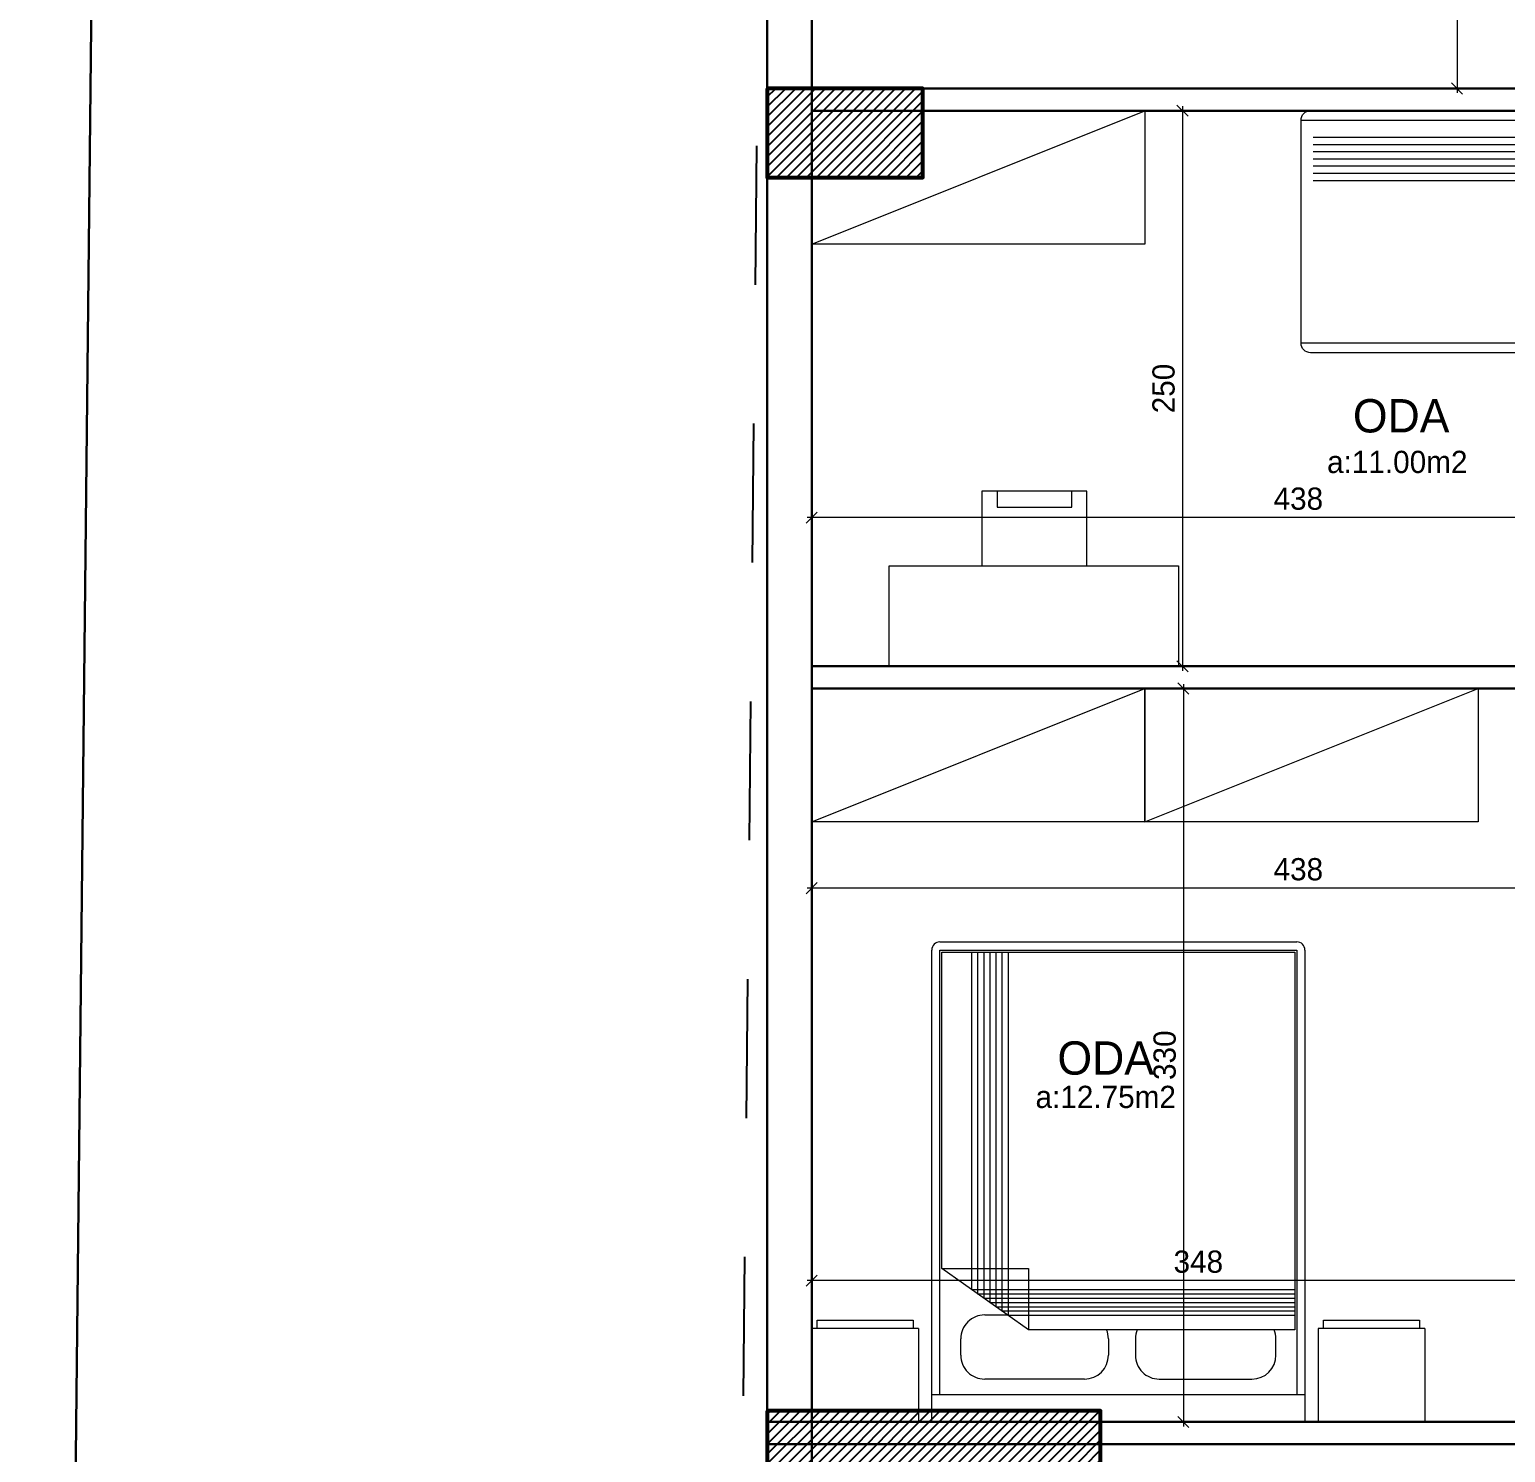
# Model space of a CAD drawing. Header units: centimetres. Extents: x 562865 to 1310255, y -148070 to 32737.
# Drawn here: x 653897 to 654562, y -25463 to -24823 of the extents above; entities that cross this region are included whole.
import ezdxf
from ezdxf.enums import TextEntityAlignment as Align

# ---------------------------------------------------------------- set-up
doc = ezdxf.new("R2010")
doc.units = ezdxf.units.CM
doc.header["$LTSCALE"] = 2.5
doc.linetypes.add('DASHED', pattern=[0.25, 0.125, -0.125])
doc.layers.get('0').update_dxf_attribs({"color": 86})
for name, color, linetype in [('alan', 7, 'Continuous'), ('mahal', 7, 'Continuous'), ('TARAMA KOLON', 252, 'Continuous')]:
    doc.layers.add(name, color=color, linetype=linetype)
for name, color, linetype, lineweight in [('DUVAR', 4, 'Continuous', 30), ('GÖRÜNÜŞLER', 96, 'Continuous', 25), ('iç ölçü', 106, 'Continuous', 18), ('kolon', 1, 'Continuous', 53), ('TEFRIS', 33, 'Continuous', 0)]:
    doc.layers.add(name, color=color, linetype=linetype, lineweight=lineweight)
doc.styles.add('PINAR', font='comic.ttf')
doc.dimstyles.new('TEMİZ ÖLÇÜ', dxfattribs={"dimtxt": 10, "dimasz": 5, "dimexe": 1.8, "dimexo": 0.625, "dimgap": 3, "dimtad": 1, "dimdec": 0, "dimrnd": 0.5, "dimzin": 1, "dimdsep": 46, "dimtxsty": 'PINAR', "dimblk": 'OBLIQUE', "dimcen": 0.9, "dimdle": 2, "dimclrd": 256, "dimclre": 256, "dimclrt": 7, "dimadec": 0, "dimazin": 0, "dimtfac": 1, "dimtdec": 0, "dimtofl": 0, "dimtmove": 2, "dimatfit": 2, "dimfxl": 10, "dimfxlon": 1, "dimlwd": -1, "dimlwe": -1, "dimarcsym": 0})

# ---------------------------------------------------------------- blocks, each defined once
blk = doc.blocks.new('WRTGHBWSTH')
at = {"layer": 'GÖRÜNÜŞLER', "color": 251, "linetype": 'DASHED', "ltscale": 200}
blk.add_lwpolyline([(643861.98, 7102.97), (643152.29, 7181.95), (642309.98, 7155.3), (641146.47, 7079.75), (639025.07, 6992.13), (638997.86, 4472.72), (643762.88, 4472.72)], close=True, dxfattribs=at)
blk = doc.blocks.new('_Oblique')
at = {"color": 0, "linetype": 'ByBlock', "lineweight": -2}
blk.add_line((-0.5, -0.5), (0.5, 0.5), dxfattribs=at)
blk = doc.blocks.new('*D3076')
at = {"layer": 'Defpoints', "color": 0}
for p in [(654547.81, -24444.14), (654539.78, -24849.39), (654547.81, -24849.39)]:
    blk.add_point(p, dxfattribs=at)
at = {"layer": 'iç ölçü'}
for p, q in [((654539.78, -24442.14), (654539.78, -24851.39)), ((654547.18, -24444.14), (654537.98, -24444.14)), ((654547.18, -24849.39), (654537.98, -24849.39))]:
    blk.add_line(p, q, dxfattribs=at)
at = {"layer": 'iç ölçü', "linetype": 'ByBlock', "xscale": 5, "yscale": 5, "zscale": 5}
for p, rotation in [((654539.78, -24444.14), 90), ((654539.78, -24849.39), 270)]:
    blk.add_blockref('_Oblique', p, dxfattribs=dict(at, rotation=rotation))
at = {"layer": 'iç ölçü', "color": 7, "insert": (654531.29, -24646.76), "char_height": 10, "attachment_point": 5, "rotation": 90, "style": 'PINAR'}
blk.add_mtext('405', dxfattribs=at)
blk = doc.blocks.new('*D3080')
at = {"layer": 'Defpoints', "color": 0}
for p in [(654397.2, -24859.39), (654397.2, -25109.39), (654416.17, -25109.39)]:
    blk.add_point(p, dxfattribs=at)
at = {"layer": 'iç ölçü'}
for p, q in [((654406.17, -24859.39), (654417.97, -24859.39)), ((654416.17, -24857.39), (654416.17, -25111.39)), ((654406.17, -25109.39), (654417.97, -25109.39))]:
    blk.add_line(p, q, dxfattribs=at)
at = {"layer": 'iç ölçü', "linetype": 'ByBlock', "xscale": 5, "yscale": 5, "zscale": 5}
for p, rotation in [((654416.17, -24859.39), 90), ((654416.17, -25109.39), 270)]:
    blk.add_blockref('_Oblique', p, dxfattribs=dict(at, rotation=rotation))
at = {"layer": 'iç ölçü', "color": 7, "insert": (654407.7, -24984.39), "char_height": 10, "attachment_point": 5, "rotation": 90, "style": 'PINAR'}
blk.add_mtext('250', dxfattribs=at)
blk = doc.blocks.new('*D3081')
at = {"layer": 'Defpoints', "color": 0}
for p in [(654249.3, -25014.39), (654687.34, -25014.39), (654249.3, -25042.48)]:
    blk.add_point(p, dxfattribs=at)
at = {"layer": 'iç ölçü'}
for p, q in [((654249.3, -25032.48), (654249.3, -25044.28)), ((654687.34, -25032.48), (654687.34, -25044.28)), ((654689.34, -25042.48), (654247.3, -25042.48))]:
    blk.add_line(p, q, dxfattribs=at)
at = {"layer": 'iç ölçü', "linetype": 'ByBlock', "xscale": 5, "yscale": 5, "zscale": 5, "rotation": 180}
blk.add_blockref('_Oblique', (654249.3, -25042.48), dxfattribs=at)
at = {"layer": 'iç ölçü', "linetype": 'ByBlock', "xscale": 5, "yscale": 5, "zscale": 5}
blk.add_blockref('_Oblique', (654687.34, -25042.48), dxfattribs=at)
at = {"layer": 'iç ölçü', "color": 7, "insert": (654468.32, -25034.02), "char_height": 10, "attachment_point": 5, "style": 'PINAR'}
blk.add_mtext('438', dxfattribs=at)
blk = doc.blocks.new('*D3082')
at = {"layer": 'Defpoints', "color": 0}
for p in [(654442.88, -25119.39), (654416.61, -25449.39), (654442.88, -25449.39)]:
    blk.add_point(p, dxfattribs=at)
at = {"layer": 'iç ölçü'}
for p, q in [((654426.61, -25119.39), (654414.81, -25119.39)), ((654416.61, -25117.39), (654416.61, -25451.39)), ((654426.61, -25449.39), (654414.81, -25449.39))]:
    blk.add_line(p, q, dxfattribs=at)
at = {"layer": 'iç ölçü', "linetype": 'ByBlock', "xscale": 5, "yscale": 5, "zscale": 5}
for p, rotation in [((654416.61, -25119.39), 90), ((654416.61, -25449.39), 270)]:
    blk.add_blockref('_Oblique', p, dxfattribs=dict(at, rotation=rotation))
at = {"layer": 'iç ölçü', "color": 7, "insert": (654408.19, -25284.39), "char_height": 10, "attachment_point": 5, "rotation": 90, "style": 'PINAR'}
blk.add_mtext('330', dxfattribs=at)
blk = doc.blocks.new('*D3083')
at = {"layer": 'Defpoints', "color": 0}
for p in [(654249.3, -25200.8), (654687.34, -25200.8), (654249.3, -25209.23)]:
    blk.add_point(p, dxfattribs=at)
at = {"layer": 'iç ölçü'}
for p, q in [((654249.3, -25201.43), (654249.3, -25211.03)), ((654687.34, -25201.43), (654687.34, -25211.03)), ((654689.34, -25209.23), (654247.3, -25209.23))]:
    blk.add_line(p, q, dxfattribs=at)
at = {"layer": 'iç ölçü', "linetype": 'ByBlock', "xscale": 5, "yscale": 5, "zscale": 5, "rotation": 180}
blk.add_blockref('_Oblique', (654249.3, -25209.23), dxfattribs=at)
at = {"layer": 'iç ölçü', "linetype": 'ByBlock', "xscale": 5, "yscale": 5, "zscale": 5}
blk.add_blockref('_Oblique', (654687.34, -25209.23), dxfattribs=at)
at = {"layer": 'iç ölçü', "color": 7, "insert": (654468.32, -25200.77), "char_height": 10, "attachment_point": 5, "style": 'PINAR'}
blk.add_mtext('438', dxfattribs=at)
blk = doc.blocks.new('*D3090')
at = {"layer": 'Defpoints', "color": 0}
for p in [(654249.3, -25377.37), (654597.34, -25377.37), (654249.3, -25385.8)]:
    blk.add_point(p, dxfattribs=at)
at = {"layer": 'iç ölçü'}
for p, q in [((654249.3, -25378), (654249.3, -25387.6)), ((654597.34, -25378), (654597.34, -25387.6)), ((654599.34, -25385.8), (654247.3, -25385.8))]:
    blk.add_line(p, q, dxfattribs=at)
at = {"layer": 'iç ölçü', "linetype": 'ByBlock', "xscale": 5, "yscale": 5, "zscale": 5, "rotation": 180}
blk.add_blockref('_Oblique', (654249.3, -25385.8), dxfattribs=at)
at = {"layer": 'iç ölçü', "linetype": 'ByBlock', "xscale": 5, "yscale": 5, "zscale": 5}
blk.add_blockref('_Oblique', (654597.34, -25385.8), dxfattribs=at)
at = {"layer": 'iç ölçü', "color": 7, "insert": (654423.32, -25377.34), "char_height": 10, "attachment_point": 5, "style": 'PINAR'}
blk.add_mtext('348', dxfattribs=at)
blk = doc.blocks.new('Yatak-2a')
for p, q in [((-115, -35), (-115, 0)), ((-115, 0), (-75, 0)), ((-75, -35), (-75, 0)), ((75, 0), (115, 0)), ((75, -35), (75, 0)), ((115, -35), (115, 0)), ((-66.94, -176.94), (-66.94, -10.32)), ((66.94, -10.32), (66.94, -176.94)), ((-115, -35), (-75, -35)), ((-66.18, -176.18), (-66.18, -34.58)), ((-66.18, -34.58), (33.7, -34.58)), ((33.7, -34.58), (66.18, -57.51)), ((33.7, -57.51), (33.7, -34.58)), ((75, -35), (115, -35)), ((66.18, -57.51), (33.7, -57.51)), ((66.18, -57.51), (66.18, -176.18)), ((66.94, -176.94), (-66.94, -176.94)), ((66.18, -176.18), (-66.18, -176.18))]:
    blk.add_line(p, q)
at = {"color": 33}
for p, q in [((-70, 0), (70, 0)), ((-70, -10.32), (-70, 0)), ((70, 0), (70, -10.32)), ((-70, -176.94), (-70, -10.32)), ((70, -10.32), (-70, -10.32)), ((70, -10.32), (70, -176.94)), ((66.94, -180), (-66.94, -180))]:
    blk.add_line(p, q, dxfattribs=at)
at = {"color": 8}
for p, q in [((-15.36, -16.05), (-50.13, -16.05)), ((12.69, -16.05), (50.13, -16.05)), ((-59.11, -25.03), (-59.11, -31.14)), ((-6.38, -31.14), (-6.38, -25.03)), ((3.71, -31.14), (3.71, -25.03)), ((59.11, -25.03), (59.11, -31.14)), ((41.34, -39.97), (-66.18, -39.97)), ((43.64, -41.59), (-66.18, -41.59)), ((45.93, -43.21), (-66.18, -43.21)), ((41.34, -176.18), (41.34, -39.97)), ((50.13, -40.12), (41.55, -40.12)), ((43.64, -176.18), (43.64, -41.59)), ((45.93, -176.18), (45.93, -43.21)), ((48.22, -44.83), (-66.18, -44.83)), ((50.51, -46.45), (-66.18, -46.45)), ((52.81, -48.07), (-66.18, -48.07)), ((55.1, -49.68), (-66.18, -49.68)), ((48.22, -176.18), (48.22, -44.83)), ((50.51, -176.18), (50.51, -46.45)), ((52.81, -176.18), (52.81, -48.07)), ((55.1, -176.18), (55.1, -49.68))]:
    blk.add_line(p, q, dxfattribs=at)
at = {"color": 42}
for p, q in [((-113, -38.2), (-113, -35)), ((-77, -38.2), (-113, -38.2)), ((-77, -35), (-77, -38.2)), ((77, -38.2), (77, -35)), ((113, -38.2), (77, -38.2)), ((113, -35), (113, -38.2))]:
    blk.add_line(p, q, dxfattribs=at)
at = {"color": 8}
for centre, start, end in [((-50.13, -25.03), 90, 180), ((-15.36, -25.03), 360, 90), ((12.69, -25.03), 90, 180), ((50.13, -25.03), 360, 90), ((-50.13, -31.14), 179.9994, 202.5177), ((-15.36, -31.14), 337.4811, 359.9994), ((12.69, -31.14), 179.9994, 202.5177), ((50.13, -31.14), 270, 0)]:
    blk.add_arc(centre, 8.98, start, end, dxfattribs=at)
at = {"color": 33}
for centre, start, end in [((-66.94, -176.94), 180, 270), ((66.94, -176.94), 270, 0)]:
    blk.add_arc(centre, 3.06, start, end, dxfattribs=at)
blk = doc.blocks.new('G$C0735DA1E')
at = {"color": 42}
for p, q in [((0, 108.9), (0, 0)), ((8.51, 108.9), (0, 108.9)), ((8.51, 0), (8.51, 108.9)), ((217.8, 104.59), (42.74, 104.59)), ((42.74, 104.59), (42.74, 51.22)), ((42.74, 51.22), (75.09, 4.31)), ((75.09, 51.22), (42.74, 51.22)), ((75.09, 4.31), (75.09, 51.22)), ((10.29, 0), (0, 0)), ((75.09, 4.31), (217.8, 4.31))]:
    blk.add_line(p, q, dxfattribs=at)
for p, q in [((213.49, 108.9), (8.51, 108.9)), ((217.8, 4.31), (217.8, 104.59)), ((8.51, 0), (213.49, 0))]:
    blk.add_line(p, q)
at = {"color": 8}
for p, q in [((61.77, 93.74), (61.77, 52.43)), ((212.41, 93.74), (61.77, 93.74)), ((64.05, 96.98), (64.05, 52.43)), ((212.41, 96.98), (64.05, 96.98)), ((212.41, 87.27), (57.2, 87.27)), ((57.2, 87.27), (57.2, 52.43)), ((59.48, 90.51), (59.48, 52.43)), ((212.41, 90.51), (59.48, 90.51)), ((212.41, 80.8), (52.63, 80.8)), ((52.63, 80.8), (52.63, 52.43)), ((212.41, 84.04), (54.92, 84.04)), ((54.92, 84.04), (54.92, 52.43)), ((212.41, 77.57), (50.35, 77.57)), ((50.35, 77.57), (50.35, 52.43))]:
    blk.add_line(p, q, dxfattribs=at)
for centre, start, end in [((213.49, 104.59), 359.99996, 90.00004), ((213.49, 4.31), 269.99996, 0.00004)]:
    blk.add_arc(centre, 4.31, start, end)
for centre, radius, start, end in [((-392.71, 54.41), 405.93, 355.2981, 4.7019), ((30.01, 173.57), 87.79, 258.06799, 278.34062), ((417.07, 54.41), 370.41, 181.39769, 185.15396), ((30.01, -112.77), 135.13, 82.28082, 97.71918)]:
    blk.add_arc(centre, radius, start, end, dxfattribs=at)
blk = doc.blocks.new('G$C7B943698')
at = {"layer": 'TEFRIS'}
blk.add_lwpolyline([(41.29, 45.15), (41.29, 78.78), (88.6, 78.78), (88.6, 45.15)], dxfattribs=at)
for points in [[(48.1, 78.78), (81.62, 78.78), (81.62, 71.66), (48.1, 71.66)], [(0, 0), (130.27, 0), (130.27, 45.15), (0, 45.15)]]:
    blk.add_lwpolyline(points, close=True, dxfattribs=at)
blk = doc.blocks.new('SB')
at = {"layer": 'TARAMA KOLON'}
h = blk.add_hatch(dxfattribs=at)
h.set_pattern_fill('ANSI31', color=256, angle=7e-15)
h.paths.add_polyline_path([(655327.34, -25829.39), (655302.34, -25829.39), (655302.34, -25959.39), (655327.34, -25959.39)])
h.paths.add_polyline_path([(655437.34, -24424.14), (655477.34, -24424.14), (655477.34, -24494.14), (655437.34, -24494.14)])
h.paths.add_polyline_path([(655327.34, -25359.39), (655297.34, -25359.39), (655297.34, -25469.39), (655327.34, -25469.39)])
h.paths.add_polyline_path([(655327.34, -26079.39), (655327.34, -26109.39), (655257.34, -26109.39), (655257.34, -26079.39)])
h.paths.add_polyline_path([(654229.3, -24849.39), (654229.3, -24889.39), (654299.3, -24889.39), (654299.3, -24849.39)])
h.paths.add_polyline_path([(654269.3, -25899.39), (654229.3, -25899.39), (654229.3, -25829.39), (654269.3, -25829.39)])
h.paths.add_polyline_path([(654229.3, -25444.39), (654229.3, -25469.39), (654379.3, -25469.39), (654379.3, -25444.39)])
h.paths.add_polyline_path([(655112.34, -26369.39), (655142.34, -26369.39), (655142.34, -26429.39), (655112.34, -26429.39)])
h.paths.add_polyline_path([(654997.34, -26079.39), (654997.34, -26109.39), (654927.34, -26109.39), (654927.34, -26079.39)])
h.paths.add_polyline_path([(655437.34, -24889.39), (655467.34, -24889.39), (655467.34, -24829.39), (655437.34, -24829.39)])
h.paths.add_polyline_path([(655112.34, -26834.64), (655142.34, -26834.64), (655142.34, -26894.64), (655112.34, -26894.64)])
h.paths.add_polyline_path([(654787.34, -26369.39), (654817.34, -26369.39), (654817.34, -26429.39), (654787.34, -26429.39)])
h.paths.add_polyline_path([(655437.34, -26824.64), (655477.34, -26824.64), (655477.34, -26894.64), (655437.34, -26894.64)])
h.paths.add_polyline_path([(654299.3, -26369.39), (654299.3, -26409.39), (654229.3, -26409.39), (654229.3, -26369.39)])
h.paths.add_polyline_path([(654777.34, -26824.64), (654817.34, -26824.64), (654817.34, -26894.64), (654777.34, -26894.64)])
h.paths.add_polyline_path([(655437.34, -26369.39), (655467.34, -26369.39), (655467.34, -26429.39), (655437.34, -26429.39)])
h.paths.add_polyline_path([(655985.38, -25829.39), (656025.38, -25829.39), (656025.38, -25899.39), (655985.38, -25899.39)])
h.paths.add_polyline_path([(654927.34, -25959.39), (654927.34, -25359.39), (655177.34, -25359.39), (655177.34, -25389.39), (654952.35, -25389.39), (654952.35, -25729.39), (655177.34, -25729.39), (655177.34, -25754.39), (654952.34, -25754.39), (654952.34, -25934.39), (655177.34, -25934.39), (655177.34, -25959.39)])
h.paths.add_polyline_path([(654777.34, -24424.14), (654817.34, -24424.14), (654817.34, -24494.14), (654777.34, -24494.14)])
h.paths.add_polyline_path([(655985.38, -26824.64), (656025.38, -26824.64), (656025.38, -26894.64), (655985.38, -26894.64)])
h.paths.add_polyline_path([(654229.3, -24424.14), (654269.3, -24424.14), (654269.3, -24494.14), (654229.3, -24494.14)])
h.paths.add_polyline_path([(655107.34, -24424.14), (655147.34, -24424.14), (655147.34, -24494.14), (655107.34, -24494.14)])
h.paths.add_polyline_path([(655985.38, -24424.14), (656025.38, -24424.14), (656025.38, -24494.14), (655985.38, -24494.14)])
h.paths.add_polyline_path([(656025.38, -24849.39), (656025.38, -24889.39), (655955.38, -24889.39), (655955.38, -24849.39)])
h.paths.add_polyline_path([(654817.34, -24889.39), (654787.34, -24889.39), (654787.34, -24829.39), (654817.34, -24829.39)])
h.paths.add_polyline_path([(655114.84, -24849.39), (655139.84, -24849.39), (655139.84, -24999.39), (655114.84, -24999.39)])
h.paths.add_polyline_path([(656025.38, -26369.39), (656025.38, -26409.39), (655955.38, -26409.39), (655955.38, -26369.39)])
h.paths.add_polyline_path([(654229.3, -26824.64), (654269.3, -26824.64), (654269.3, -26894.64), (654229.3, -26894.64)])
h.paths.add_polyline_path([(656025.38, -25444.39), (656025.38, -25469.39), (655875.38, -25469.39), (655875.38, -25444.39)])
at = {"layer": 'kolon'}
for points in [[(654229.3, -24849.39), (654229.3, -24889.39), (654299.3, -24889.39), (654299.3, -24849.39)], [(654229.3, -25444.39), (654229.3, -25469.39), (654379.3, -25469.39), (654379.3, -25444.39)]]:
    blk.add_lwpolyline(points, close=True, dxfattribs=at)

msp = doc.modelspace()

# ---------------------------------------------------------------- linework, layer by layer
at = {"layer": 'DUVAR'}
for p, q in [((653932.82, -24097.17), (653897.19, -27395.64)), ((654229.3, -26894.64), (654229.3, -24424.14)), ((654229.3, -24424.14), (654229.3, -26894.64)), ((654249.3, -26874.64), (654249.3, -24444.14)), ((654249.3, -24444.14), (654249.3, -26874.64)), ((654249.3, -24849.39), (654697.34, -24849.39)), ((654249.3, -24859.39), (654687.34, -24859.39)), ((654249.3, -25109.39), (654697.34, -25109.39)), ((654249.3, -25119.39), (654697.34, -25119.39)), ((654927.34, -25449.39), (654229.3, -25449.39)), ((654229.3, -25449.39), (654927.34, -25449.39)), ((654927.34, -25459.39), (654229.3, -25459.39)), ((654229.3, -25459.39), (654927.34, -25459.39))]:
    msp.add_line(p, q, dxfattribs=at)
at = {"layer": 'TEFRIS'}
for points in [[(654249.3, -24919.39), (654249.3, -24859.39), (654399.3, -24859.39), (654399.3, -24919.39), (654249.3, -24919.39), (654399.3, -24859.39)], [(654249.3, -25179.39), (654249.3, -25119.39), (654399.3, -25119.39), (654399.3, -25179.39), (654249.3, -25179.39), (654399.3, -25119.39)], [(654399.3, -25179.39), (654399.3, -25119.39), (654549.3, -25119.39), (654549.3, -25179.39), (654399.3, -25179.39), (654549.3, -25119.39)]]:
    msp.add_lwpolyline(points, dxfattribs=at)

# ---------------------------------------------------------------- block references
at = {"layer": 'DUVAR'}
msp.add_blockref('WRTGHBWSTH', (15204.76, -31367.35), dxfattribs=at)
at = {"layer": 'iç ölçü', "xscale": -1}
msp.add_blockref('G$C7B943698', (654414.44, -25109.39), dxfattribs=at)
at = {"layer": 'TARAMA KOLON'}
msp.add_blockref('SB', (0, 0), dxfattribs=at)
at = {"layer": 'TEFRIS', "xscale": -1}
msp.add_blockref('G$C0735DA1E', (654687.34, -24968.29), dxfattribs=at)
at = {"layer": 'TEFRIS', "xscale": 1.2, "yscale": 1.2, "zscale": 1.2, "rotation": 180}
msp.add_blockref('Yatak-2a', (654387.3, -25449.39), dxfattribs=at)

# ---------------------------------------------------------------- texts
at = {"layer": 'alan', "style": 'PINAR'}
for s, p in [('a:11.00m2', (654512.86, -25022.42)), ('a:12.75m2', (654381.63, -25308.14))]:
    msp.add_text(s, height=10, dxfattribs=at).set_placement(p, align=Align.CENTER)
at = {"layer": 'mahal', "style": 'PINAR'}
for p in [(654514.62, -25004.16), (654381.63, -25293.14)]:
    msp.add_text('ODA', height=15, dxfattribs=at).set_placement(p, align=Align.CENTER)

# ---------------------------------------------------------------- dimensions: what is measured, and where the dimension line sits
at = {"layer": 'iç ölçü'}
for base, p1, p2, angle, picture, middle in [((654539.78, -24849.39), (654547.81, -24444.14), (654547.81, -24849.39), 90, '*D3076', (654531.29, -24646.76)), ((654416.17, -25109.39), (654397.2, -24859.39), (654397.2, -25109.39), 90, '*D3080', (654407.7, -24984.39)), ((654249.3, -25042.48), (654687.34, -25014.39), (654249.3, -25014.39), 180, '*D3081', (654468.32, -25034.02)), ((654416.61, -25449.39), (654442.88, -25119.39), (654442.88, -25449.39), 90, '*D3082', (654408.19, -25284.39)), ((654249.3, -25209.23), (654687.34, -25200.8), (654249.3, -25200.8), 180, '*D3083', (654468.32, -25200.77)), ((654249.3, -25385.8), (654597.34, -25377.37), (654249.3, -25377.37), 180, '*D3090', (654423.32, -25377.34))]:
    dim = msp.add_linear_dim(base=base, p1=p1, p2=p2, angle=angle, dimstyle='TEMİZ ÖLÇÜ', dxfattribs=at)
    dim.commit()
    dim.dimension.update_dxf_attribs({"geometry": picture, "text_midpoint": middle})

doc.saveas('drawing.dxf')
